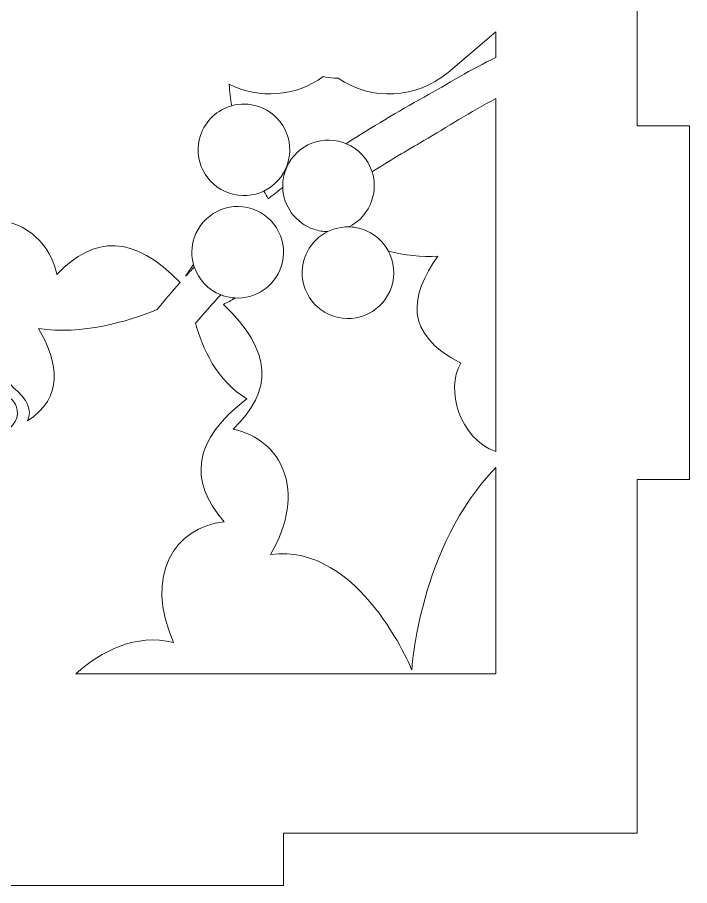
# Model space of a CAD drawing. Header units: millimetres. Extents: x -1983 to 1983, y -412 to 412.
# Drawn here: x -1914.03 to -1875.64, y -23.27 to 26.34 of the extents above; entities that cross this region are included whole.
import ezdxf

# ---------------------------------------------------------------- set-up
doc = ezdxf.new("R2010")
doc.units = ezdxf.units.MM
doc.header["$MEASUREMENT"] = 0
doc.layers.add('Camada 1', color=7, linetype='Continuous')

msp = doc.modelspace()

# ---------------------------------------------------------------- linework, layer by layer
at = {"layer": 'Camada 1', "color": 250, "lineweight": 9}
for points, knots in [([(-1919.0411, -23.2674), (-1919.0411, -23.2674), (-1898.8411, -23.2674), (-1898.8411, -23.2674), (-1898.8411, -23.2674), (-1898.8411, -23.2674), (-1898.8411, -20.2674), (-1898.8411, -20.2674), (-1898.8411, -20.2674), (-1898.8411, -20.2674), (-1878.6411, -20.2674), (-1878.6411, -20.2674), (-1878.6411, -20.2674), (-1878.6411, -20.2674), (-1878.6411, -0.0674), (-1878.6411, -0.0674), (-1878.6411, -0.0674), (-1878.6411, -0.0674), (-1875.6411, -0.0674), (-1875.6411, -0.0674), (-1875.6411, -0.0674), (-1875.6411, -0.0674), (-1875.6411, 20.1326), (-1875.6411, 20.1326), (-1875.6411, 20.1326), (-1875.6411, 20.1326), (-1878.6411, 20.1326), (-1878.6411, 20.1326), (-1878.6411, 20.1326), (-1878.6411, 20.1326), (-1878.6411, 40.3326), (-1878.6411, 40.3326), (-1878.6411, 40.3326), (-1878.6411, 40.3326), (-1875.6411, 40.3326), (-1875.6411, 40.3326), (-1875.6411, 40.3326), (-1875.6411, 40.3326), (-1875.6411, 60.5326), (-1875.6411, 60.5326), (-1875.6411, 60.5326), (-1875.6411, 60.5326), (-1878.6411, 60.5326), (-1878.6411, 60.5326), (-1878.6411, 60.5326), (-1878.6411, 60.5326), (-1878.6411, 80.7326), (-1878.6411, 80.7326), (-1878.6411, 80.7326), (-1878.6411, 80.7326), (-1898.8411, 80.7326), (-1898.8411, 80.7326), (-1898.8411, 80.7326), (-1898.8411, 80.7326), (-1898.8411, 83.7326), (-1898.8411, 83.7326), (-1898.8411, 83.7326), (-1898.8411, 83.7326), (-1919.0411, 83.7326), (-1919.0411, 83.7326), (-1919.0411, 83.7326), (-1919.0411, 83.7326), (-1919.0411, 80.7326), (-1919.0411, 80.7326), (-1919.0411, 80.7326), (-1919.0411, 80.7326), (-1939.2411, 80.7326), (-1939.2411, 80.7326), (-1939.2411, 80.7326), (-1939.2411, 80.7326), (-1939.2411, 83.7326), (-1939.2411, 83.7326), (-1939.2411, 83.7326), (-1939.2411, 83.7326), (-1959.4411, 83.7326), (-1959.4411, 83.7326), (-1959.4411, 83.7326), (-1959.4411, 83.7326), (-1959.4411, 80.7326), (-1959.4411, 80.7326), (-1959.4411, 80.7326), (-1959.4411, 80.7326), (-1979.6411, 80.7326), (-1979.6411, 80.7326), (-1979.6411, 80.7326), (-1979.6411, 80.7326), (-1979.6411, 60.5326), (-1979.6411, 60.5326), (-1979.6411, 60.5326), (-1979.6411, 60.5326), (-1982.6411, 60.5326), (-1982.6411, 60.5326), (-1982.6411, 60.5326), (-1982.6411, 60.5326), (-1982.6411, 40.3326), (-1982.6411, 40.3326), (-1982.6411, 40.3326), (-1982.6411, 40.3326), (-1979.6411, 40.3326), (-1979.6411, 40.3326), (-1979.6411, 40.3326), (-1979.6411, 40.3326), (-1979.6411, 20.1326), (-1979.6411, 20.1326), (-1979.6411, 20.1326), (-1979.6411, 20.1326), (-1982.6411, 20.1326), (-1982.6411, 20.1326), (-1982.6411, 20.1326), (-1982.6411, 20.1326), (-1982.6411, -0.0674), (-1982.6411, -0.0674), (-1982.6411, -0.0674), (-1982.6411, -0.0674), (-1979.6411, -0.0674), (-1979.6411, -0.0674), (-1979.6411, -0.0674), (-1979.6411, -0.0674), (-1979.6411, -20.2674), (-1979.6411, -20.2674), (-1979.6411, -20.2674), (-1979.6411, -20.2674), (-1959.4411, -20.2674), (-1959.4411, -20.2674), (-1959.4411, -20.2674), (-1959.4411, -20.2674), (-1959.4411, -23.2674), (-1959.4411, -23.2674), (-1959.4411, -23.2674), (-1959.4411, -23.2674), (-1939.2411, -23.2674), (-1939.2411, -23.2674), (-1939.2411, -23.2674), (-1939.2411, -23.2674), (-1939.2411, -20.2674), (-1939.2411, -20.2674), (-1939.2411, -20.2674), (-1939.2411, -20.2674), (-1919.0411, -20.2674), (-1919.0411, -20.2674), (-1919.0411, -20.2674), (-1919.0411, -20.2674), (-1919.0411, -23.2674), (-1919.0411, -23.2674)], [0, 0, 0, 0, 0.027027, 0.027027, 0.027027, 0.027027, 0.0540541, 0.0540541, 0.0540541, 0.0540541, 0.0810811, 0.0810811, 0.0810811, 0.0810811, 0.1081081, 0.1081081, 0.1081081, 0.1081081, 0.1351351, 0.1351351, 0.1351351, 0.1351351, 0.1621622, 0.1621622, 0.1621622, 0.1621622, 0.1891892, 0.1891892, 0.1891892, 0.1891892, 0.2162162, 0.2162162, 0.2162162, 0.2162162, 0.2432432, 0.2432432, 0.2432432, 0.2432432, 0.2702703, 0.2702703, 0.2702703, 0.2702703, 0.2972973, 0.2972973, 0.2972973, 0.2972973, 0.3243243, 0.3243243, 0.3243243, 0.3243243, 0.3513514, 0.3513514, 0.3513514, 0.3513514, 0.3783784, 0.3783784, 0.3783784, 0.3783784, 0.4054054, 0.4054054, 0.4054054, 0.4054054, 0.4324324, 0.4324324, 0.4324324, 0.4324324, 0.4594595, 0.4594595, 0.4594595, 0.4594595, 0.4864865, 0.4864865, 0.4864865, 0.4864865, 0.5135135, 0.5135135, 0.5135135, 0.5135135, 0.5405405, 0.5405405, 0.5405405, 0.5405405, 0.5675676, 0.5675676, 0.5675676, 0.5675676, 0.5945946, 0.5945946, 0.5945946, 0.5945946, 0.6216216, 0.6216216, 0.6216216, 0.6216216, 0.6486486, 0.6486486, 0.6486486, 0.6486486, 0.6756757, 0.6756757, 0.6756757, 0.6756757, 0.7027027, 0.7027027, 0.7027027, 0.7027027, 0.7297297, 0.7297297, 0.7297297, 0.7297297, 0.7567568, 0.7567568, 0.7567568, 0.7567568, 0.7837838, 0.7837838, 0.7837838, 0.7837838, 0.8108108, 0.8108108, 0.8108108, 0.8108108, 0.8378378, 0.8378378, 0.8378378, 0.8378378, 0.8648649, 0.8648649, 0.8648649, 0.8648649, 0.8918919, 0.8918919, 0.8918919, 0.8918919, 0.9189189, 0.9189189, 0.9189189, 0.9189189, 0.9459459, 0.9459459, 0.9459459, 0.9459459, 1, 1, 1, 1]), ([(-1886.7067, 25.5038), (-1886.7067, 25.5038), (-1886.7067, 24.0427), (-1886.7067, 24.0427), (-1886.7067, 24.0427), (-1888.117, 23.3802), (-1889.4571, 22.5302), (-1890.8063, 21.781), (-1890.8063, 21.781), (-1892.3186, 20.9416), (-1893.8011, 20.0556), (-1895.2526, 19.1198), (-1895.2526, 19.1198), (-1895.3148, 19.1457), (-1895.3784, 19.1697), (-1895.4436, 19.1912), (-1895.4436, 19.1912), (-1896.8142, 19.6451), (-1898.2945, 18.9024), (-1898.7488, 17.5311), (-1898.7488, 17.5311), (-1898.8493, 17.2267), (-1898.8908, 16.9169), (-1898.8798, 16.6141), (-1898.8798, 16.6141), (-1899.1567, 16.4048), (-1899.4309, 16.1918), (-1899.7022, 15.9753), (-1899.7022, 15.9753), (-1899.7824, 16.1096), (-1899.8675, 16.256), (-1899.9558, 16.4127), (-1899.9558, 16.4127), (-1899.3412, 16.71), (-1898.8427, 17.2459), (-1898.6113, 17.9451), (-1898.6113, 17.9451), (-1898.1577, 19.3157), (-1898.9019, 20.7949), (-1900.2716, 21.2491), (-1900.2716, 21.2491), (-1900.7835, 21.4187), (-1901.3106, 21.4212), (-1901.7938, 21.2864), (-1901.7938, 21.2864), (-1901.8649, 21.6894), (-1901.9139, 22.0989), (-1901.935, 22.5107), (-1901.935, 22.5107), (-1900.2284, 21.6554), (-1898.1521, 21.7963), (-1896.5599, 22.9535), (-1896.5599, 22.9535), (-1896.3618, 22.9154), (-1896.1583, 22.8877), (-1895.9499, 22.8704), (-1895.9499, 22.8704), (-1895.8691, 22.8637), (-1895.7889, 22.8588), (-1895.709, 22.8555), (-1895.709, 22.8555), (-1893.8037, 21.5603), (-1891.2506, 21.6624), (-1889.4381, 23.1946), (-1889.4381, 23.1946), (-1889.4381, 23.1946), (-1886.7067, 25.5038), (-1886.7067, 25.5038)], [0, 0, 0, 0, 0.0555556, 0.0555556, 0.0555556, 0.0555556, 0.1111111, 0.1111111, 0.1111111, 0.1111111, 0.1666667, 0.1666667, 0.1666667, 0.1666667, 0.2222222, 0.2222222, 0.2222222, 0.2222222, 0.2777778, 0.2777778, 0.2777778, 0.2777778, 0.3333333, 0.3333333, 0.3333333, 0.3333333, 0.3888889, 0.3888889, 0.3888889, 0.3888889, 0.4444444, 0.4444444, 0.4444444, 0.4444444, 0.5, 0.5, 0.5, 0.5, 0.5555556, 0.5555556, 0.5555556, 0.5555556, 0.6111111, 0.6111111, 0.6111111, 0.6111111, 0.6666667, 0.6666667, 0.6666667, 0.6666667, 0.7222222, 0.7222222, 0.7222222, 0.7222222, 0.7777778, 0.7777778, 0.7777778, 0.7777778, 0.8333333, 0.8333333, 0.8333333, 0.8333333, 0.8888889, 0.8888889, 0.8888889, 0.8888889, 1, 1, 1, 1]), ([(-1886.7067, 21.6918), (-1886.7067, 21.6918), (-1886.7067, 1.5302), (-1886.7067, 1.5302), (-1886.7067, 1.5302), (-1888.7785, 2.2678), (-1889.6023, 5.0767), (-1888.7114, 6.5728), (-1888.7114, 6.5728), (-1891.9928, 8.2684), (-1891.6116, 10.4507), (-1890.0142, 12.685), (-1890.0142, 12.685), (-1890.9723, 12.6344), (-1891.9334, 12.7582), (-1892.8458, 12.9789), (-1892.8458, 12.9789), (-1893.1507, 13.5512), (-1893.6674, 14.0116), (-1894.3307, 14.2311), (-1894.3307, 14.2311), (-1894.5886, 14.3165), (-1894.8501, 14.3597), (-1895.108, 14.3643), (-1895.108, 14.3643), (-1894.5023, 14.6634), (-1894.0118, 15.1953), (-1893.7828, 15.8867), (-1893.7828, 15.8867), (-1893.6007, 16.4365), (-1893.6114, 17.0037), (-1893.7778, 17.5153), (-1893.7778, 17.5153), (-1892.8028, 18.1306), (-1891.8114, 18.7197), (-1890.8169, 19.294), (-1890.8169, 19.294), (-1889.5205, 20.0435), (-1888.1381, 20.9584), (-1886.7067, 21.6918)], [0, 0, 0, 0, 0.0909091, 0.0909091, 0.0909091, 0.0909091, 0.1818182, 0.1818182, 0.1818182, 0.1818182, 0.2727273, 0.2727273, 0.2727273, 0.2727273, 0.3636364, 0.3636364, 0.3636364, 0.3636364, 0.4545455, 0.4545455, 0.4545455, 0.4545455, 0.5454545, 0.5454545, 0.5454545, 0.5454545, 0.6363636, 0.6363636, 0.6363636, 0.6363636, 0.7272727, 0.7272727, 0.7272727, 0.7272727, 0.8181818, 0.8181818, 0.8181818, 0.8181818, 1, 1, 1, 1]), ([(-1920.7988, 18.612), (-1919.5867, 17.3367), (-1918.6869, 15.7057), (-1918.9463, 13.7627), (-1918.9463, 13.7627), (-1915.2979, 15.8963), (-1912.3808, 14.4037), (-1911.7774, 11.6431), (-1911.7774, 11.6431), (-1909.6393, 13.9077), (-1907.386, 13.923), (-1904.7387, 11.1939), (-1904.7387, 11.1939), (-1905.1885, 10.687), (-1905.6255, 10.1689), (-1906.0491, 9.6401), (-1906.0491, 9.6401), (-1907.749, 8.952), (-1910.3524, 8.1739), (-1912.8175, 8.5671), (-1912.8175, 8.5671), (-1911.666, 6.5327), (-1911.387, 4.63), (-1913.4544, 3.2808), (-1913.4544, 3.2808), (-1913.1771, 3.8878), (-1913.4481, 4.5245), (-1914.2681, 5.1911), (-1914.2681, 5.1911), (-1914.7237, 5.6984), (-1915.0446, 6.2659), (-1915.3153, 6.8218), (-1915.3153, 6.8218), (-1915.8042, 7.818), (-1916.0596, 8.8669), (-1916.5357, 9.8627), (-1916.5357, 9.8627), (-1916.7567, 10.1914), (-1917.3944, 10.5156), (-1918.1316, 10.7668), (-1918.1316, 10.7668), (-1918.1903, 10.861), (-1918.2481, 10.9578), (-1918.3004, 11.0564), (-1918.3004, 11.0564), (-1918.658, 11.7283), (-1918.9221, 12.4444), (-1919.1482, 13.1703), (-1919.1482, 13.1703), (-1919.5314, 14.3866), (-1919.7685, 15.6537), (-1920.133, 16.874), (-1920.133, 16.874), (-1920.308, 17.4434), (-1920.5287, 18.0344), (-1920.7988, 18.612)], [0, 0, 0, 0, 0.0666667, 0.0666667, 0.0666667, 0.0666667, 0.1333333, 0.1333333, 0.1333333, 0.1333333, 0.2, 0.2, 0.2, 0.2, 0.2666667, 0.2666667, 0.2666667, 0.2666667, 0.3333333, 0.3333333, 0.3333333, 0.3333333, 0.4, 0.4, 0.4, 0.4, 0.4666667, 0.4666667, 0.4666667, 0.4666667, 0.5333333, 0.5333333, 0.5333333, 0.5333333, 0.6, 0.6, 0.6, 0.6, 0.6666667, 0.6666667, 0.6666667, 0.6666667, 0.7333333, 0.7333333, 0.7333333, 0.7333333, 0.8, 0.8, 0.8, 0.8, 0.8666667, 0.8666667, 0.8666667, 0.8666667, 1, 1, 1, 1]), ([(-1903.9282, 12.0808), (-1903.943, 12.1249), (-1903.9567, 12.1692), (-1903.9693, 12.214), (-1903.9693, 12.214), (-1904.1362, 12.005), (-1904.29, 11.7814), (-1904.4264, 11.5421), (-1904.4264, 11.5421), (-1904.262, 11.7232), (-1904.0959, 11.9028), (-1903.9282, 12.0808)], [0, 0, 0, 0, 0.25, 0.25, 0.25, 0.25, 0.5, 0.5, 0.5, 0.5, 1, 1, 1, 1]), ([(-1886.7067, 0.6132), (-1886.7067, 0.6132), (-1886.7067, -11.1674), (-1886.7067, -11.1674), (-1886.7067, -11.1674), (-1886.7067, -11.1674), (-1910.7014, -11.1674), (-1910.7014, -11.1674), (-1910.7014, -11.1674), (-1909.2119, -9.8559), (-1907.2802, -8.8457), (-1905.1076, -9.3782), (-1905.1076, -9.3782), (-1906.836, -5.523), (-1905.0369, -2.7829), (-1902.2278, -2.4792), (-1902.2278, -2.4792), (-1904.2712, -0.0835), (-1904.0144, 2.1793), (-1900.9204, 4.5455), (-1900.9204, 4.5455), (-1902.6624, 5.5577), (-1903.4772, 7.4741), (-1903.8546, 8.8662), (-1903.8546, 8.8662), (-1903.3882, 9.4184), (-1902.9067, 9.9573), (-1902.4107, 10.4831), (-1902.4107, 10.4831), (-1902.3656, 10.4653), (-1902.3197, 10.4485), (-1902.273, 10.433), (-1902.273, 10.433), (-1902.0499, 10.3593), (-1901.8237, 10.3173), (-1901.5997, 10.3047), (-1901.5997, 10.3047), (-1901.8098, 10.1689), (-1902.0327, 10.0464), (-1902.2694, 9.9407), (-1902.2694, 9.9407), (-1899.4422, 7.2619), (-1899.4257, 4.9824), (-1901.7111, 2.8154), (-1901.7111, 2.8154), (-1898.9474, 2.2174), (-1897.4482, -0.6977), (-1899.5746, -4.3503), (-1899.5746, -4.3503), (-1894.4783, -3.6562), (-1891.5064, -10.9404), (-1891.5064, -10.9404), (-1891.5064, -10.9404), (-1891.5064, -10.9404), (-1891.0901, -3.8673), (-1886.7067, 0.6132)], [0, 0, 0, 0, 0.0666667, 0.0666667, 0.0666667, 0.0666667, 0.1333333, 0.1333333, 0.1333333, 0.1333333, 0.2, 0.2, 0.2, 0.2, 0.2666667, 0.2666667, 0.2666667, 0.2666667, 0.3333333, 0.3333333, 0.3333333, 0.3333333, 0.4, 0.4, 0.4, 0.4, 0.4666667, 0.4666667, 0.4666667, 0.4666667, 0.5333333, 0.5333333, 0.5333333, 0.5333333, 0.6, 0.6, 0.6, 0.6, 0.6666667, 0.6666667, 0.6666667, 0.6666667, 0.7333333, 0.7333333, 0.7333333, 0.7333333, 0.8, 0.8, 0.8, 0.8, 0.8666667, 0.8666667, 0.8666667, 0.8666667, 1, 1, 1, 1])]:
    msp.add_open_spline(points, degree=3, knots=knots, dxfattribs=at)
at = {"layer": 'Camada 1', "color": 240, "lineweight": 9}
for points, knots in [([(-1899.9558, 16.4126), (-1900.5465, 16.127), (-1901.2445, 16.062), (-1901.916, 16.2849), (-1901.916, 16.2849), (-1903.2867, 16.7381), (-1904.0305, 18.2184), (-1903.5763, 19.5889), (-1903.5763, 19.5889), (-1903.2919, 20.448), (-1902.6047, 21.0605), (-1901.794, 21.2865)], [0, 0, 0, 0, 0.25, 0.25, 0.25, 0.25, 0.5, 0.5, 0.5, 0.5, 1, 1, 1, 1]), ([(-1896.3114, 14.0938), (-1896.5692, 14.0984), (-1896.8306, 14.1415), (-1897.0882, 14.227), (-1897.0882, 14.227), (-1898.1544, 14.5796), (-1898.8409, 15.5537), (-1898.88, 16.6141)], [0, 0, 0, 0, 0.3333333, 0.3333333, 0.3333333, 0.3333333, 1, 1, 1, 1]), ([(-1903.9695, 12.2144), (-1904.1047, 12.6983), (-1904.1023, 13.2262), (-1903.9325, 13.7388), (-1903.9325, 13.7388), (-1903.4794, 15.1085), (-1901.999, 15.8527), (-1900.6284, 15.3989), (-1900.6284, 15.3989), (-1899.2583, 14.9448), (-1898.514, 13.4655), (-1898.9683, 12.0943), (-1898.9683, 12.0943), (-1899.3482, 10.9468), (-1900.4475, 10.2387), (-1901.5997, 10.3044)], [0, 0, 0, 0, 0.2, 0.2, 0.2, 0.2, 0.4, 0.4, 0.4, 0.4, 0.6, 0.6, 0.6, 0.6, 1, 1, 1, 1]), ([(-1892.8457, 12.9787), (-1892.5213, 12.3695), (-1892.4368, 11.6336), (-1892.6711, 10.9266), (-1892.6711, 10.9266), (-1893.1248, 9.5558), (-1894.6057, 8.812), (-1895.9756, 9.2653), (-1895.9756, 9.2653), (-1897.3468, 9.7201), (-1898.0901, 11.2004), (-1897.636, 12.5709), (-1897.636, 12.5709), (-1897.2678, 13.6846), (-1896.222, 14.3844), (-1895.1076, 14.3643)], [0, 0, 0, 0, 0.2, 0.2, 0.2, 0.2, 0.4, 0.4, 0.4, 0.4, 0.6, 0.6, 0.6, 0.6, 1, 1, 1, 1]), ([(-1918.7691, 1.1395), (-1915.8011, 1.804), (-1913.8672, 2.7041), (-1914.0416, 3.8915), (-1914.0416, 3.8915), (-1914.1645, 4.7105), (-1915.2223, 6.0972), (-1924.321, 5.0413), (-1924.321, 5.0413), (-1928.8874, 4.5131), (-1932.6735, 3.6724), (-1933.7622, 2.4469), (-1933.7622, 2.4469), (-1933.9878, 2.1283), (-1934.0917, 1.8096), (-1934.056, 1.4976), (-1934.056, 1.4976), (-1933.8424, -0.2783), (-1929.2791, -0.3352), (-1923.7378, 0.3278), (-1923.7378, 0.3278), (-1922.684, 0.4542), (-1921.6709, 0.5974), (-1920.7231, 0.7588)], [0, 0, 0, 0, 0.1428571, 0.1428571, 0.1428571, 0.1428571, 0.2857143, 0.2857143, 0.2857143, 0.2857143, 0.4285714, 0.4285714, 0.4285714, 0.4285714, 0.5714286, 0.5714286, 0.5714286, 0.5714286, 0.7142857, 0.7142857, 0.7142857, 0.7142857, 1, 1, 1, 1])]:
    msp.add_open_spline(points, degree=3, knots=knots, dxfattribs=at)
for points in [[(-1895.2525, 19.1198), (-1894.5302, 18.8169), (-1894.0064, 18.2188), (-1893.7776, 17.5154)], [(-1902.4108, 10.483), (-1903.1504, 10.7747), (-1903.6891, 11.3728), (-1903.9283, 12.0809)]]:
    msp.add_open_spline(points, degree=3, dxfattribs=at)

doc.saveas('drawing.dxf')
